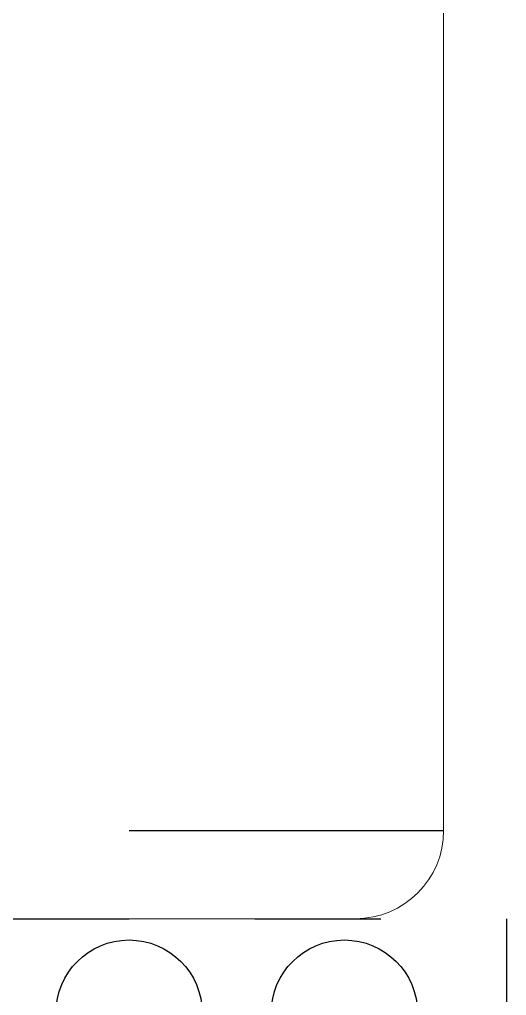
# Model space of a CAD drawing. Header units: metres. Extents: x 14 to 2416, y -346 to 476.
# Drawn here: x 142.74 to 143.127, y -135.739 to -134.964 of the extents above; entities that cross this region are included whole.
import ezdxf
from ezdxf.enums import TextEntityAlignment as Align

# ---------------------------------------------------------------- set-up
doc = ezdxf.new("R2010")
doc.units = ezdxf.units.M
for name, pattern in [('0', [0]), ('HIDDEN2', [0.1875, 0.125, -0.0625]), ('STYLE_03', [0.5, 0.416656, -0.083344])]:
    doc.linetypes.add(name, pattern=pattern)
doc.layers.get('0').update_dxf_attribs({"linetype": '0', "lineweight": 20})
for name, color, linetype, lineweight in [('A-ANNO-TEXT', 20, 'Continuous', 13), ('A-WALL', 250, 'Continuous', 20), ('E Registro Telefonico', 128, 'Continuous', 30)]:
    doc.layers.add(name, color=color, linetype=linetype, lineweight=lineweight)
doc.layers.add('MAVA Luminarias', color=1, linetype='Continuous')
doc.styles.add('RSA', font='trebuc.ttf', dxfattribs={"width": 0.75})

# ---------------------------------------------------------------- blocks, each defined once
blk = doc.blocks.new('PL BASE 2N NASAS 09')
at = {"layer": 'A-WALL'}
for p, q in [((168.64755, -7.61173), (168.64755, -8.89173)), ((168.57755, -8.96173), (165.36815, -8.96173))]:
    blk.add_line(p, q, dxfattribs=at)
blk.add_arc((168.57755, -8.89173), 0.07, 270, 360, dxfattribs=at)
blk = doc.blocks.new('PL MUEBLES 2N NASAS 09')
blk.add_blockref('PL BASE 2N NASAS 09', (49.91428, 62.71701))
blk = doc.blocks.new('A$C595364de')
blk.add_blockref('PL MUEBLES 2N NASAS 09', (-199.56182, -36.6052))
blk = doc.blocks.new('*U575')
at = {"layer": 'E Registro Telefonico', "linetype": 'HIDDEN2', "ltscale": 0.2}
blk.add_lwpolyline([(0.15, 0), (-0.15, 0), (-0.15, 0.075), (0.15, 0.075)], close=True, dxfattribs=at)
at = {"layer": 'E Registro Telefonico'}
for centre in [(0, 0.0375), (0.08557, 0.0375)]:
    blk.add_circle(centre, 0.02906, dxfattribs=at)
at = {"layer": 'E Registro Telefonico', "linetype": 'Continuous', "style": 'RSA', "width": 0.986711}
blk.add_attdef('RT', text='', height=0.1, dxfattribs=at).set_placement((-0.15, -0.27919), (0.15, -0.27919), align=Align.FIT)

msp = doc.modelspace()

# ---------------------------------------------------------------- linework, layer by layer
at = {"layer": 'MAVA Luminarias', "linetype": 'STYLE_03', "lineweight": 30}
msp.add_line((139.72662, -135.60796), (143.07662, -135.60796), dxfattribs=at)
msp.add_line((139.72662, -135.60796), (143.07662, -135.60796), dxfattribs=at)

# ---------------------------------------------------------------- block references
at = {"layer": 'A-ANNO-TEXT'}
msp.add_blockref('A$C595364de', (124.07662, -152.82804), dxfattribs=at)
msp.add_blockref('A$C595364de', (124.07662, -152.82804), dxfattribs=at)
at = {"layer": 'E Registro Telefonico', "color": 1, "xscale": 2, "yscale": 2, "zscale": 2}
msp.add_blockref('*U575', (142.82659, -135.82796), dxfattribs=at)

doc.saveas('drawing.dxf')
